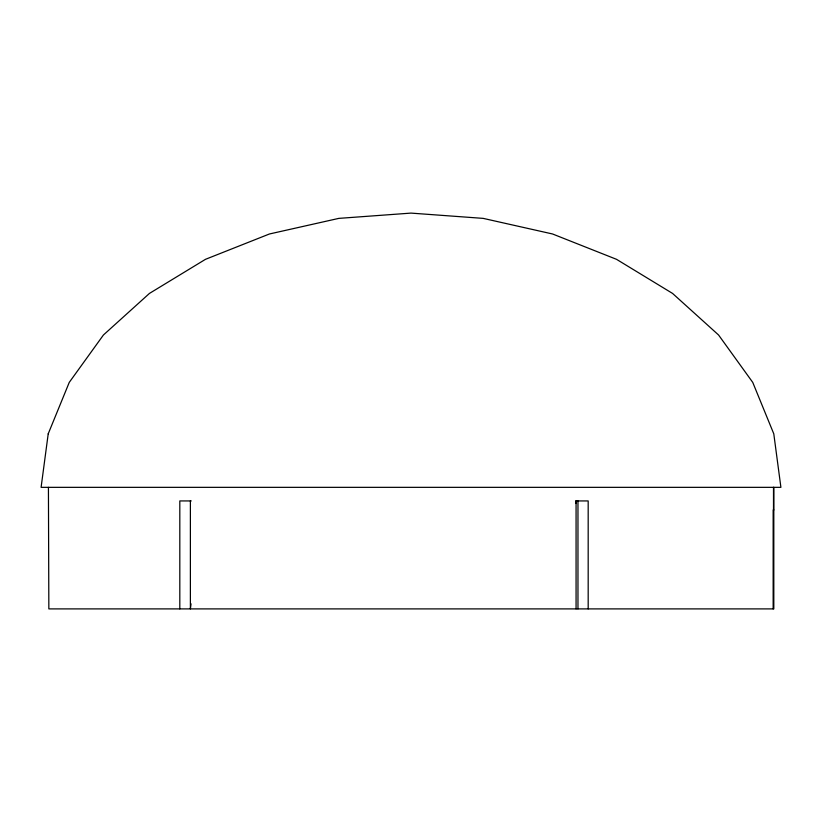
<?xml version="1.0" encoding="UTF-8"?>
<svg xmlns="http://www.w3.org/2000/svg" width="822" height="822" viewBox="0 0 822 822"><rect width="100%" height="100%" fill="white"/><g stroke="black" fill="none" stroke-linecap="round" stroke-linejoin="round"><path stroke-width="1.23" d="M575.832 503.485L576.068 500.937L576.068 608.897M191.043 603.81L190.385 608.897L190.385 500.937M191.249 500.937L179.812 500.937L179.812 608.897M575.636 500.937L588.182 500.937L588.182 608.897M773.81 510.01L773.153 510.01L773.153 608.897M773.81 487.343L773.81 608.897L48.847 608.897L48.426 487.343M773.502 487.343L773.502 510.01M577.969 500.937L577.969 608.897M48.21 433.841L41.1 487.343L780.9 487.343L773.79 433.841L752.747 382.394L718.562 334.986L672.56 293.423L616.51 259.32L552.559 233.982L483.161 218.375L411 213.104L338.839 218.375L269.441 233.982L205.49 259.32L149.44 293.423L103.438 334.986L69.254 382.394L48.21 433.841"/></g></svg>
